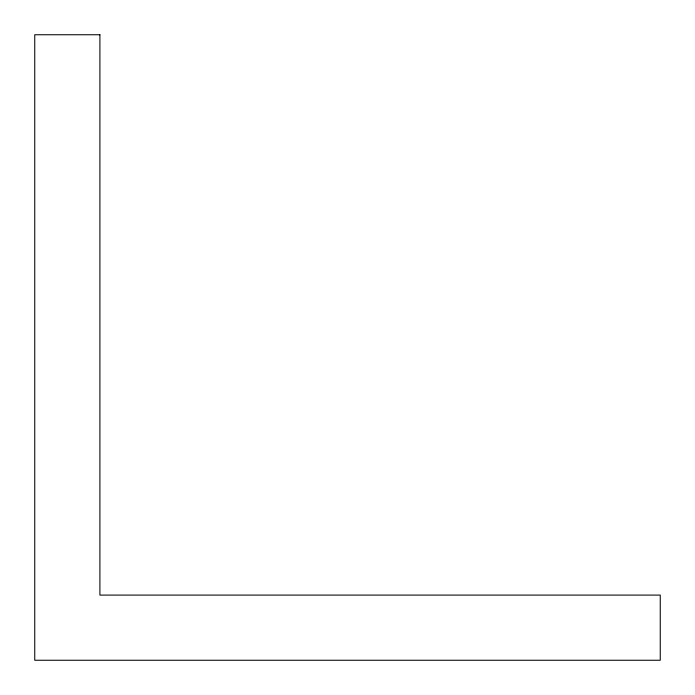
<?xml version="1.0" encoding="UTF-8"?>
<svg xmlns="http://www.w3.org/2000/svg" width="695" height="695" viewBox="0 0 695 695"><rect width="100%" height="100%" fill="white"/><g stroke="black" fill="none" stroke-linecap="round" stroke-linejoin="round"><path stroke-width="1.04" d="M99.906 34.75L34.75 34.75L34.75 660.25L660.25 660.25L660.25 595.094L99.906 595.094L99.906 34.75"/></g></svg>
